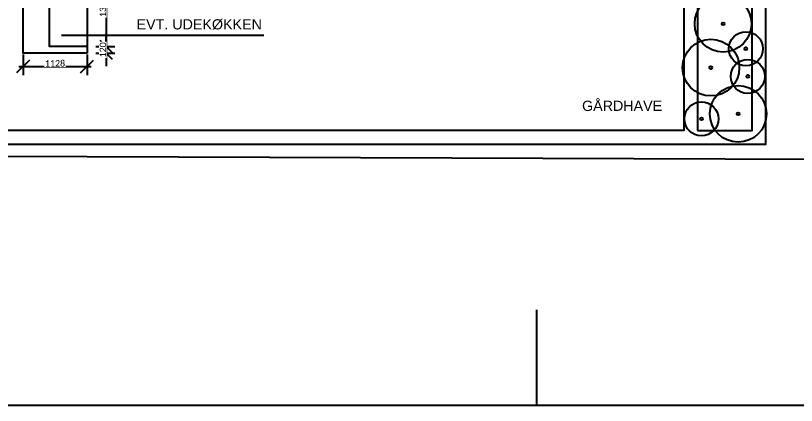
# Model space of a CAD drawing. Header units: millimetres. Extents: x -125028 to 402293, y -1165516 to -1085363.
# Drawn here: x 143649 to 157404, y -1145363 to -1138492 of the extents above; entities that cross this region are included whole.
import ezdxf

# ---------------------------------------------------------------- set-up
doc = ezdxf.new("R2010")
doc.units = ezdxf.units.MM
doc.header["$LTSCALE"] = 100
doc.layers.add('A99--M-', color=9, linetype='Continuous', lineweight=9)
doc.layers.add('Haver', color=7, linetype='Continuous', true_color=0x007f00)
for name, color, linetype in [('Inventar', 8, 'Continuous'), ('Tekst rum', 161, 'Continuous'), ('Vægge meget let', 8, 'Continuous'), ('Vægge tung', 4, 'Continuous')]:
    doc.layers.add(name, color=color, linetype=linetype)
doc.styles.add('Calibri_1', font='calibri.ttf', dxfattribs={"height": 112.5})
doc.dimstyles.new('Diagonal_-_1_5_mm_Calibri', dxfattribs={"dimscale": 304.8, "dimtxt": 132.451698, "dimasz": 0.738189, "dimexe": 0.492126, "dimexo": 0.0625, "dimgap": 0, "dimtad": 1, "dimdec": 0, "dimzin": 0, "dimdsep": 46, "dimtxsty": 'Calibri_1', "dimblk1": 'OBLIQUE', "dimblk2": 'OBLIQUE', "dimsah": 1, "dimcen": 0.09, "dimdle": 0.246063, "dimazin": 0, "dimtfac": 1, "dimtdec": 4, "dimtix": 1, "dimtmove": 2, "dimatfit": 3, "dimfxl": 0.492126, "dimfxlon": 1, "dimtvp": 1, "dimtfill": 1, "dimtolj": 1, "dimtzin": 0, "dimarcsym": 2})

# ---------------------------------------------------------------- blocks, each defined once
blk = doc.blocks.new('_Oblique')
at = {"color": 0, "linetype": 'ByBlock', "lineweight": -2}
blk.add_line((-0.5, -0.5), (0.5, 0.5), dxfattribs=at)
blk = doc.blocks.new('*D2799')
at = {"layer": 'A99--M-', "color": 0, "lineweight": -2, "transparency": 16777216}
for p, q in [((145060, -1137644), (145394, -1137644)), ((145244, -1137569), (145244, -1139111)), ((145060, -1139036), (145394, -1139036))]:
    blk.add_line(p, q, dxfattribs=at)
at = {"layer": 'Defpoints', "color": 0, "transparency": 16777216}
for p in [(145041, -1137644), (145041, -1139036), (145244, -1139036)]:
    blk.add_point(p, dxfattribs=at)
at = {"layer": 'A99--M-', "color": 0, "lineweight": -2, "transparency": 16777216, "xscale": 224.9999999999999, "yscale": 224.9999999999999, "zscale": 224.9999999999999}
for p, rotation in [((145244, -1137644), 90), ((145244, -1139036), 270)]:
    blk.add_blockref('_Oblique', p, dxfattribs=dict(at, rotation=rotation))
at = {"layer": 'A99--M-', "color": 0, "transparency": 16777216, "insert": (145187, -1138340), "char_height": 112.5, "attachment_point": 5, "rotation": 90, "style": 'Calibri_1', "bg_fill": 3, "box_fill_scale": 1.1, "bg_fill_color": 256, "bg_fill_true_color": 13158600, "bg_fill_transparency": 0}
blk.add_mtext('\\A1;1392', dxfattribs=at)
blk = doc.blocks.new('*D2800')
at = {"layer": 'A99--M-', "color": 0, "lineweight": -2, "transparency": 16777216}
for p, q in [((145244, -1139036), (145244, -1138811)), ((145060, -1139036), (145394, -1139036)), ((145244, -1139036), (145244, -1139156)), ((145060, -1139156), (145394, -1139156)), ((145244, -1139156), (145244, -1139381))]:
    blk.add_line(p, q, dxfattribs=at)
at = {"layer": 'Defpoints', "color": 0, "transparency": 16777216}
for p in [(145041, -1139036), (145041, -1139156)]:
    blk.add_point(p, dxfattribs=at)
at = {"layer": 'A99--M-', "color": 0, "lineweight": -2, "transparency": 16777216, "xscale": 224.9999999999999, "yscale": 224.9999999999999, "zscale": 224.9999999999999}
for p, rotation in [((145244, -1139036), 270), ((145244, -1139156), 90)]:
    blk.add_blockref('_Oblique', p, dxfattribs=dict(at, rotation=rotation))
at = {"layer": 'A99--M-', "color": 0, "transparency": 16777216, "insert": (145187, -1139096), "char_height": 112.5, "attachment_point": 5, "rotation": 90, "style": 'Calibri_1', "bg_fill": 3, "box_fill_scale": 1.1, "bg_fill_color": 256, "bg_fill_true_color": 13158600, "bg_fill_transparency": 0}
blk.add_mtext('\\A1;120', dxfattribs=at)
at = {"layer": 'Defpoints', "color": 0, "transparency": 16777216}
blk.add_point((145244, -1139156), dxfattribs=at)
blk = doc.blocks.new('*D2820')
at = {"layer": 'A99--M-', "color": 0, "lineweight": -2, "transparency": 16777216}
for p, q in [((143779, -1139175), (143779, -1139541)), ((144907, -1139175), (144907, -1139541)), ((143704, -1139391), (144982, -1139391))]:
    blk.add_line(p, q, dxfattribs=at)
at = {"layer": 'Defpoints', "color": 0, "transparency": 16777216}
for p in [(143779, -1139156), (144907, -1139156), (144907, -1139391)]:
    blk.add_point(p, dxfattribs=at)
at = {"layer": 'A99--M-', "color": 0, "lineweight": -2, "transparency": 16777216, "xscale": 224.9999999999999, "yscale": 224.9999999999999, "zscale": 224.9999999999999, "rotation": 180}
blk.add_blockref('_Oblique', (143779, -1139391), dxfattribs=at)
at = {"layer": 'A99--M-', "color": 0, "lineweight": -2, "transparency": 16777216, "xscale": 224.9999999999999, "yscale": 224.9999999999999, "zscale": 224.9999999999999}
blk.add_blockref('_Oblique', (144907, -1139391), dxfattribs=at)
at = {"layer": 'A99--M-', "color": 0, "transparency": 16777216, "insert": (144343, -1139334), "char_height": 112.5, "attachment_point": 5, "style": 'Calibri_1', "bg_fill": 3, "box_fill_scale": 1.1, "bg_fill_color": 256, "bg_fill_true_color": 13158600, "bg_fill_transparency": 0}
blk.add_mtext('\\A1;1128', dxfattribs=at)

msp = doc.modelspace()

# ---------------------------------------------------------------- linework, layer by layer
msp.add_lwpolyline([(131829.6, -1115363), (173829.6, -1115363), (173829.6, -1145363), (131829.6, -1145363), (131829.6, -1115363)])
at = {"layer": 'Haver'}
for centre, radius in [((156112.6, -1138636.4), 500), ((156112.6, -1138636.4), 25), ((155898.1, -1139409), 500), ((156515.1, -1139076), 300), ((156515.1, -1139076), 25), ((156547.1, -1139563), 300), ((155898.1, -1139409), 25), ((156547.1, -1139563), 25), ((156378.1, -1140224), 500), ((155730.1, -1140312), 300), ((155730.1, -1140312), 25), ((156378.1, -1140224), 25)]:
    msp.add_circle(centre, radius, dxfattribs=at)
at = {"layer": 'Inventar'}
msp.add_lwpolyline([(144246.6, -1137643.7), (144906.6, -1137643.7), (144906.6, -1139035.8), (144246.6, -1139035.8)], close=True, dxfattribs=at)
at = {"layer": 'Vægge meget let'}
for p, q in [((135522.4, -1140941.7, -21738), (172700.8, -1141072.2, -21738)), ((152829.6, -1145363), (152829.6, -1143677))]:
    msp.add_line(p, q, dxfattribs=at)
msp.add_lwpolyline([(156863.6, -1137385.9), (156863.6, -1137385.9), (155423.6, -1137385.9), (155423.6, -1140516), (142628.6, -1140516), (142628.6, -1140756), (156863.6, -1140756), (156863.6, -1137625.9)], dxfattribs=at)
msp.add_lwpolyline([(155663.6, -1140516), (156623.6, -1140516), (156623.6, -1137625.9), (155663.6, -1137625.9)], close=True, dxfattribs=at)
at = {"layer": 'Vægge tung'}
for p, q in [((143778.6, -1131968), (143778.6, -1139155.8)), ((144246.6, -1139035.8), (144246.6, -1137643.7)), ((144906.6, -1139035.8), (144246.6, -1139035.8)), ((144906.6, -1139035.8), (144906.6, -1139155.8)), ((144906.6, -1139155.8), (143778.6, -1139155.8))]:
    msp.add_line(p, q, dxfattribs=at)

# ---------------------------------------------------------------- texts
at = {"layer": 'Tekst rum', "char_height": 180, "attachment_point": 1}
for s, width, heights, insert in [('{\\fArial|b0|i0|c0|p34;EVT. UDEKØKKEN}', 5472.673, [1445], (145780.5, -1138555.4)), ('{\\fArial|b0|i0|c0|p34;GÅRDHAVE}', 2883, [0], (153628, -1139992))]:
    msp.add_mtext_dynamic_manual_height_columns(s, width=width, gutter_width=1, heights=heights, dxfattribs=dict(at, insert=insert))

# ---------------------------------------------------------------- next in the draw order: dimensions: what is measured, and where the dimension line sits
at = {"layer": 'A99--M-'}
dim = msp.add_linear_dim(base=(145244.1, -1139035.8), p1=(145040.6, -1137643.7), p2=(145040.6, -1139035.8), angle=90, dimstyle='Diagonal_-_1_5_mm_Calibri', override={"dimpost": '<>', "dimfxl": 1459.172368}, dxfattribs=at)
dim.commit()
dim.dimension.update_dxf_attribs({"geometry": '*D2799', "text_midpoint": (145186.5, -1138339.8)})

# ---------------------------------------------------------------- next in the draw order: dimensions: what is measured, and where the dimension line sits
dim = msp.add_linear_dim(base=(145244.1, -1139155.8), p1=(145040.6, -1139035.8), p2=(145040.6, -1139155.8), angle=90, dimstyle='Diagonal_-_1_5_mm_Calibri', override={"dimpost": '<>', "dimfxl": 1459.172368}, dxfattribs=at)
dim.commit()
dim.dimension.update_dxf_attribs({"geometry": '*D2800', "text_midpoint": (145186.5, -1139095.8)})

# ---------------------------------------------------------------- next in the draw order: linework, layer by layer
at = {"layer": 'Tekst rum'}
msp.add_line((144457.1, -1138837.4), (148019.1, -1138837.4), dxfattribs=at)

# ---------------------------------------------------------------- next in the draw order: dimensions: what is measured, and where the dimension line sits
at = {"layer": 'A99--M-'}
dim = msp.add_linear_dim(base=(144906.6, -1139391.5), p1=(143778.6, -1139155.8), p2=(144906.6, -1139155.8), dimstyle='Diagonal_-_1_5_mm_Calibri', override={"dimpost": '<>', "dimfxl": 1459.172368}, dxfattribs=at)
dim.commit()
dim.dimension.update_dxf_attribs({"geometry": '*D2820', "text_midpoint": (144342.6, -1139333.9)})

doc.saveas('drawing.dxf')
